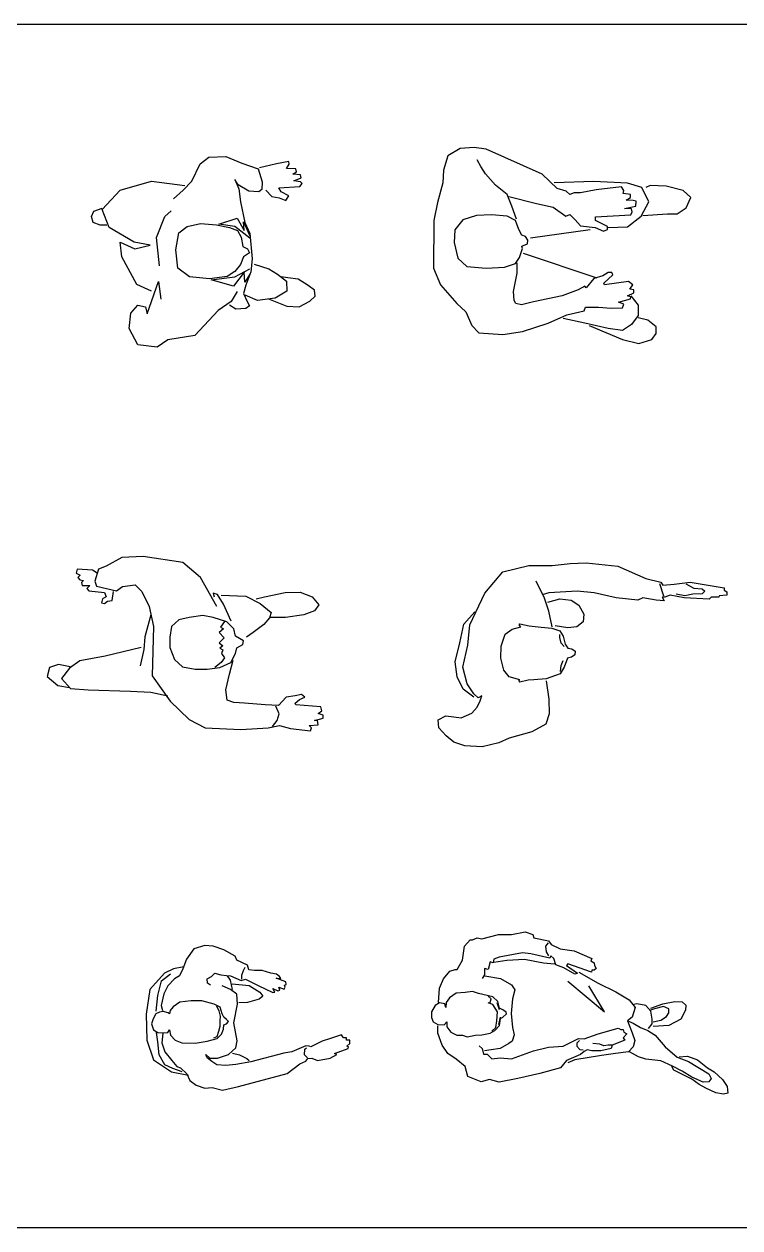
# Model space of a CAD drawing. Extents: x 0.14 to 6.75, y 0.16 to 3.62.
# Drawn here: x 3.244 to 5.298, y 0.162 to 3.616 of the extents above; entities that cross this region are included whole.
import ezdxf

# ---------------------------------------------------------------- set-up
doc = ezdxf.new("R2010")
doc.units = 0
doc.header["$MEASUREMENT"] = 0
doc.linetypes.add('CONTINUA', pattern=[0])
doc.layers.get('0').update_dxf_attribs({"linetype": 'CONTINUA'})
doc.layers.add('Deftpoints', color=7, linetype='Continuous', plot=False)
doc.layers.add('www.dwgautocad.com', color=7, linetype='CONTINUA')

# ---------------------------------------------------------------- blocks, each defined once
blk = doc.blocks.new('R90')
at = {"color": 0, "linetype": 'ByBlock'}
for p, q in [((175.8, 826), (216.6, 913.3)), ((216.6, 913.3), (260.3, 945.4)), ((260.3, 945.4), (344.9, 948.3)), ((344.9, 948.3), (423.5, 916.3)), ((423.5, 916.3), (505.1, 887.1)), ((595.5, 913.3), (511, 893)), ((656.7, 925), (595.5, 913.3)), ((645, 890.1), (659.6, 910.4)), ((659.6, 910.4), (656.7, 925)), ((505.1, 887.1), (525.5, 823.1)), ((691.6, 887.1), (645, 890.1)), ((677.1, 860.9), (694.6, 872.6)), ((715, 858), (677.1, 860.9)), ((682.9, 828.9), (717.9, 843.5)), ((694.6, 872.6), (691.6, 887.1)), ((717.9, 843.5), (715, 858)), ((-270, 686.2), (-179.7, 782.3)), ((-179.7, 782.3), (-25.2, 826)), ((-25.2, 826), (140.9, 805.6)), ((84.4, 739.5), (132.1, 782.3)), ((132.1, 782.3), (175.8, 826)), ((388.6, 834.7), (409, 788.1)), ((406.1, 808.5), (388.6, 834.7)), ((458.5, 776.5), (406.1, 808.5)), ((409, 788.1), (417.7, 724.1)), ((522.6, 785.2), (508, 773.6)), ((525.5, 823.1), (522.6, 785.2)), ((543, 782.3), (572.2, 750.3)), ((607.1, 794), (712, 799.8)), ((618.8, 773.6), (607.1, 794)), ((715, 823.1), (682.9, 828.9)), ((712, 799.8), (723.7, 814.3)), ((723.7, 814.3), (715, 823.1)), ((417.7, 724.1), (438.1, 622.2)), ((508, 773.6), (458.5, 776.5)), ((572.2, 750.3), (610, 744.5)), ((610, 744.5), (642.1, 729.9)), ((656.7, 753.2), (618.8, 773.6)), ((642.1, 729.9), (656.7, 753.2)), ((-322.5, 651.3), (-310.8, 677.5)), ((-310.8, 677.5), (-270, 692.1)), ((-235.1, 596), (-270, 686.2)), ((41.8, 651.3), (73.7, 679.9)), ((-313.7, 622.2), (-322.5, 651.3)), ((-278.8, 607.6), (-313.7, 622.2)), ((-246.7, 607.6), (-278.8, 607.6)), ((1, 546.5), (41.8, 651.3)), ((111.7, 569.8), (152.5, 601.8)), ((152.5, 601.8), (219.5, 616.4)), ((219.5, 616.4), (298.2, 610.5)), ((298.2, 610.5), (362.3, 596)), ((309.9, 613.4), (400.2, 642.6)), ((388.6, 601.8), (309.9, 613.4)), ((464.3, 543.6), (388.6, 601.8)), ((400.2, 642.6), (435.2, 581.4)), ((432.3, 625.1), (464.3, 555.2)), ((435.2, 581.4), (432.3, 625.1)), ((438.1, 622.2), (464.3, 566.9)), ((-109.8, 523.2), (-235.1, 596)), ((15.6, 406.7), (1, 546.5)), ((97.1, 485.3), (111.7, 569.8)), ((362.3, 596), (403.1, 581.4)), ((403.1, 581.4), (420.6, 549.4)), ((420.6, 549.4), (429.4, 502.8)), ((464.3, 566.9), (475.1, 440.7)), ((-179.7, 523.2), (-106.8, 491.2)), ((-171, 450.4), (-179.7, 523.2)), ((-31.1, 508.6), (-109.8, 523.2)), ((-106.8, 491.2), (-31.1, 508.6)), ((105.9, 395.1), (97.1, 485.3)), ((429.4, 502.8), (452.7, 491.2)), ((452.7, 491.2), (461.4, 470.8)), ((-98.1, 313.5), (-171, 450.4)), ((432.3, 450.4), (417.7, 412.5)), ((461.4, 470.8), (432.3, 450.4)), ((475.1, 440.7), (468.6, 377.3)), ((164.2, 351.4), (105.9, 395.1)), ((388.6, 377.6), (350.7, 354.3)), ((435.2, 374.7), (382.7, 304.8)), ((417.7, 412.5), (388.6, 377.6)), ((388.6, 351.4), (464.3, 392.2)), ((438.1, 325.2), (435.2, 374.7)), ((464.3, 365.9), (438.1, 325.2)), ((468.6, 377.3), (443.9, 310.6)), ((484.7, 415.4), (557.6, 392.2)), ((557.6, 392.2), (601.3, 365.9)), ((601.3, 365.9), (645, 331)), ((-25.2, 281.5), (-98.1, 313.5)), ((-45.6, 168), (9.7, 328.1)), ((9.7, 328.1), (21.4, 240.7)), ((263.3, 342.7), (164.2, 351.4)), ((350.7, 354.3), (263.3, 342.7)), ((272, 336.8), (388.6, 351.4)), ((382.7, 304.8), (272, 336.8)), ((443.9, 310.6), (432.3, 269.9)), ((651.5, 347.7), (618.9, 351.9)), ((645, 331), (647.9, 281.5)), ((703.5, 340.3), (651.5, 347.7)), ((753.8, 309.5), (703.5, 340.3)), ((784.7, 285.5), (753.8, 309.5)), ((400.2, 278.6), (371.1, 229.1)), ((432.3, 269.9), (449.8, 229.1)), ((502.2, 234.9), (441, 261.1)), ((589.6, 246.6), (502.2, 234.9)), ((555.8, 242.1), (647, 206.1)), ((647.9, 281.5), (589.6, 246.6)), ((761.9, 230.7), (787.6, 255.2)), ((787.6, 255.2), (784.7, 285.5)), ((-127.2, 170.9), (-92.3, 211.6)), ((-92.3, 211.6), (-54.4, 202.9)), ((-54.4, 202.9), (-45.6, 168)), ((307, 185.4), (190.4, 60.2)), ((371.1, 229.1), (307, 185.4)), ((394.4, 191.2), (362.3, 211.6)), ((443.9, 194.2), (394.4, 191.2)), ((461.4, 208.7), (443.9, 194.2)), ((449.8, 229.1), (461.4, 208.7)), ((647, 206.1), (708.7, 202.7)), ((708.7, 202.7), (761.9, 230.7)), ((-136, 95.2), (-127.2, 170.9)), ((-92.3, 13.6), (-136, 95.2)), ((190.4, 60.2), (56.4, 39.8)), ((3.9, 2), (-92.3, 13.6)), ((56.4, 39.8), (3.9, 2))]:
    blk.add_line(p, q, dxfattribs=at)
blk = doc.blocks.new('R91')
at = {"color": 0, "linetype": 'ByBlock'}
for p, q in [((-372.4, 958.5), (-440.8, 952.5)), ((-312.9, 949.5), (-372.4, 958.5)), ((-503.2, 916.9), (-524, 845.6)), ((-440.8, 952.5), (-503.2, 916.9)), ((-33.6, 824.8), (-312.9, 949.5)), ((-524, 845.6), (-526.9, 783.2)), ((-339.7, 863.4), (-357.5, 896.1)), ((-315.9, 827.8), (-339.7, 863.4)), ((-526.9, 783.2), (-553.7, 685.2)), ((-265.4, 771.4), (-315.9, 827.8)), ((40.7, 753.5), (-33.6, 824.8)), ((222, 789.2), (25.9, 783.2)), ((388.5, 780.3), (222, 789.2)), ((459.8, 759.5), (388.5, 780.3)), ((-208.9, 723.9), (-265.4, 771.4)), ((-185.1, 667.4), (-208.9, 723.9)), ((85.3, 741.7), (40.7, 753.5)), ((103.2, 723.9), (85.3, 741.7)), ((124, 732.8), (103.2, 723.9)), ((156.7, 732.8), (124, 732.8)), ((233.9, 747.6), (156.7, 732.8)), ((358.8, 762.5), (233.9, 747.6)), ((370.7, 744.6), (358.8, 762.5)), ((367.7, 729.8), (370.7, 744.6)), ((403.4, 723.9), (367.7, 729.8)), ((403.4, 709), (403.4, 723.9)), ((495.5, 688.2), (459.8, 759.5)), ((501.4, 768.4), (480.6, 759.5)), ((581.7, 765.4), (501.4, 768.4)), ((664.9, 744.6), (581.7, 765.4)), ((703.5, 709), (664.9, 744.6)), ((-553.7, 685.2), (-571.5, 596.2)), ((-200, 714.9), (-63.3, 679.3)), ((-161.4, 602.1), (-185.1, 667.4)), ((-63.3, 679.3), (19.9, 661.5)), ((19.9, 661.5), (82.4, 616.9)), ((373.6, 655.6), (430.1, 667.4)), ((382.5, 697.1), (403.4, 709)), ((418.2, 694.2), (382.5, 697.1)), ((433.1, 691.2), (418.2, 694.2)), ((430.1, 667.4), (433.1, 691.2)), ((456.9, 616.9), (495.5, 688.2)), ((635.2, 628.8), (679.8, 658.5)), ((679.8, 658.5), (703.5, 709)), ((-428.9, 599.1), (-467.5, 548.6)), ((-360.5, 619.9), (-428.9, 599.1)), ((-286.2, 622.9), (-360.5, 619.9)), ((-208.9, 616.9), (-286.2, 622.9)), ((-167.3, 596.2), (-208.9, 616.9)), ((82.4, 616.9), (103.2, 625.9)), ((103.2, 625.9), (129.9, 599.1)), ((129.9, 599.1), (156.7, 569.4)), ((231, 614), (406.3, 622.9)), ((231, 596.2), (231, 614)), ((409.3, 652.6), (373.6, 655.6)), ((388.5, 563.5), (456.9, 616.9)), ((406.3, 622.9), (412.3, 637.7)), ((412.3, 637.7), (409.3, 652.6)), ((465.8, 619.9), (587.6, 628.8)), ((587.6, 628.8), (635.2, 628.8)), ((-571.5, 596.2), (-574.5, 358.6)), ((-467.5, 548.6), (-470.5, 486.3)), ((-149.5, 551.6), (-167.3, 596.2)), ((-134.6, 521.9), (-149.5, 551.6)), ((-93, 510), (204.2, 551.6)), ((156.7, 569.4), (228, 560.5)), ((228, 560.5), (269.6, 542.7)), ((290.4, 566.5), (231, 596.2)), ((269.6, 542.7), (290.4, 551.6)), ((290.4, 551.6), (290.4, 566.5)), ((293.4, 560.5), (388.5, 563.5)), ((-470.5, 486.3), (-452.6, 409.1)), ((-116.8, 516), (-134.6, 521.9)), ((-134.6, 468.5), (-107.9, 480.3)), ((-104.9, 498.2), (-116.8, 516)), ((-107.9, 480.3), (-104.9, 498.2)), ((-146.5, 412), (-131.6, 456.6)), ((-131.6, 456.6), (-134.6, 468.5)), ((-128.7, 432.8), (236.9, 311.1)), ((-574.5, 358.6), (-538.8, 275.4)), ((-452.6, 409.1), (-408.1, 367.5)), ((-408.1, 367.5), (-312.9, 358.6)), ((-312.9, 358.6), (-220.8, 364.5)), ((-220.8, 364.5), (-167.3, 382.3)), ((-167.3, 382.3), (-146.5, 412)), ((-158.4, 334.8), (-158.4, 385.3)), ((-176.2, 242.8), (-158.4, 334.8)), ((222, 308.1), (183.4, 260.6)), ((266.6, 320), (222, 308.1)), ((293.4, 337.8), (266.6, 320)), ((272.6, 284.3), (317.2, 325.9)), ((311.2, 337.8), (293.4, 337.8)), ((317.2, 325.9), (311.2, 337.8)), ((-538.8, 275.4), (-458.6, 183.4)), ((-173.3, 198.2), (-176.2, 242.8)), ((144.8, 251.7), (64.5, 222)), ((177.5, 269.5), (144.8, 251.7)), ((183.4, 260.6), (177.5, 269.5)), ((275.5, 275.4), (272.6, 284.3)), ((394.4, 293.3), (275.5, 275.4)), ((415.2, 275.4), (394.4, 293.3)), ((400.4, 254.6), (415.2, 275.4)), ((421.2, 251.7), (400.4, 254.6)), ((421.2, 236.8), (421.2, 251.7)), ((-458.6, 183.4), (-414, 141.8)), ((-164.3, 183.4), (-173.3, 198.2)), ((-137.6, 177.4), (-164.3, 183.4)), ((-78.1, 192.3), (-137.6, 177.4)), ((64.5, 222), (-78.1, 192.3)), ((343.9, 189.3), (403.4, 207.1)), ((370.7, 180.4), (343.9, 189.3)), ((364.7, 162.6), (370.7, 180.4)), ((388.5, 222), (421.2, 236.8)), ((406.3, 216), (388.5, 222)), ((403.4, 207.1), (406.3, 216)), ((406.3, 222), (442, 174.5)), ((-414, 141.8), (-384.3, 73.5)), ((-3.8, 85.4), (88.3, 127)), ((88.3, 127), (174.5, 147.7)), ((174.5, 147.7), (180.4, 165.6)), ((180.4, 165.6), (245.8, 165.6)), ((245.8, 165.6), (308.2, 159.6)), ((308.2, 159.6), (364.7, 162.6)), ((442, 124), (409.3, 79.4)), ((442, 174.5), (442, 124)), ((-384.3, 73.5), (-348.6, 37.9)), ((-131.6, 43.8), (-3.8, 85.4)), ((177.5, 85.4), (70.5, 109.1)), ((293.4, 58.7), (177.5, 85.4)), ((198.3, 73.5), (364.7, 5.2)), ((409.3, 79.4), (364.7, 49.7)), ((489.5, 100.2), (442, 112.1)), ((531.2, 67.6), (489.5, 100.2)), ((531.2, 34.9), (531.2, 67.6)), ((-348.6, 37.9), (-229.7, 29)), ((-229.7, 29), (-131.6, 43.8)), ((364.7, 49.7), (293.4, 58.7)), ((364.7, 5.2), (445, -15.6)), ((445, -15.6), (510.3, 5.2)), ((510.3, 5.2), (531.2, 34.9))]:
    blk.add_line(p, q, dxfattribs=at)
blk = doc.blocks.new('R95')
at = {"color": 0, "linetype": 'ByBlock'}
for p, q in [((-45.2, 731.4), (-98.8, 714.9)), ((-3.9, 729.4), (-45.2, 731.4)), ((49.7, 710.8), (-3.9, 729.4)), ((-136, 663.4), (-154.5, 616)), ((-98.8, 714.9), (-136, 663.4)), ((105.4, 679.9), (49.7, 710.8)), ((113.7, 659.3), (105.4, 679.9)), ((167.3, 634.6), (113.7, 659.3)), ((-199.9, 616), (-245.3, 595.4)), ((-148.3, 626.3), (-199.9, 616)), ((-154.5, 616), (-171, 581)), ((138.4, 585.1), (146.7, 607.8)), ((146.7, 607.8), (154.9, 624.2)), ((173.5, 611.9), (167.3, 634.6)), ((202.4, 607.8), (173.5, 611.9)), ((239.5, 607.8), (202.4, 607.8)), ((282.8, 595.4), (239.5, 607.8)), ((-245.3, 595.4), (-317.5, 512.9)), ((-278.3, 484.1), (-259.7, 556.2)), ((-259.7, 556.2), (-214.3, 591.3)), ((-195.8, 566.5), (-228.8, 531.5)), ((-171, 581), (-195.8, 566.5)), ((-32.8, 566.5), (-12.2, 578.9)), ((-30.7, 545.9), (-32.8, 566.5)), ((-16.3, 535.6), (-30.7, 545.9)), ((-12.2, 578.9), (4.3, 595.4)), ((4.3, 595.4), (35.3, 587.1)), ((35.3, 587.1), (62.1, 583)), ((62.1, 583), (82.7, 581)), ((82.7, 560.3), (68.3, 581)), ((82.7, 581), (136.4, 558.3)), ((93, 512.9), (82.7, 560.3)), ((91, 541.8), (175.5, 533.6)), ((136.4, 558.3), (157, 564.5)), ((138.4, 564.5), (138.4, 585.1)), ((157, 564.5), (220.9, 533.6)), ((311.7, 589.2), (282.8, 595.4)), ((357.1, 552.1), (309.6, 570.7)), ((309.6, 570.7), (332.3, 568.6)), ((326.1, 578.9), (311.7, 589.2)), ((332.3, 568.6), (326.1, 578.9)), ((359.1, 537.7), (357.1, 552.1)), ((-317.5, 512.9), (-336.1, 391.3)), ((-286.5, 405.8), (-278.3, 484.1)), ((-247.4, 492.3), (-261.8, 434.6)), ((-228.8, 531.5), (-247.4, 492.3)), ((82.7, 512.9), (41.5, 531.5)), ((113.7, 490.3), (82.7, 512.9)), ((117.8, 440.8), (113.7, 490.3)), ((175.5, 533.6), (229.2, 500.6)), ((220.9, 533.6), (293.1, 498.5)), ((243.6, 480), (225.1, 465.5)), ((229.2, 500.6), (243.6, 480)), ((303.5, 500.6), (293.1, 519.1)), ((293.1, 519.1), (317.9, 506.8)), ((293.1, 498.5), (303.5, 500.6)), ((317.9, 506.8), (328.2, 510.9)), ((328.2, 510.9), (322, 525.3)), ((322, 525.3), (348.8, 515)), ((348.8, 515), (355, 525.3)), ((350.9, 535.6), (359.1, 537.7)), ((355, 525.3), (350.9, 535.6)), ((-261.8, 434.6), (-255.6, 409.9)), ((-202, 428.4), (-216.4, 409.9)), ((-169, 451.1), (-202, 428.4)), ((-113.3, 457.3), (-169, 451.1)), ((-59.6, 457.3), (-113.3, 457.3)), ((2.3, 440.8), (-59.6, 457.3)), ((31.1, 426.4), (2.3, 440.8)), ((12.6, 432.6), (25, 407.8)), ((41.5, 393.4), (31.1, 426.4)), ((99.2, 348), (117.8, 440.8)), ((167.3, 449), (124, 447)), ((225.1, 465.5), (167.3, 449)), ((-336.1, 391.3), (-331.9, 261.5)), ((-301, 368.7), (-309.2, 343.9)), ((-288.6, 393.4), (-301, 368.7)), ((-270, 401.6), (-288.6, 393.4)), ((-251.5, 403.7), (-270, 401.6)), ((-226.7, 397.5), (-251.5, 403.7)), ((-220.5, 393.4), (-226.7, 397.5)), ((-216.4, 409.9), (-220.5, 393.4)), ((25, 407.8), (31.1, 381)), ((31.1, 381), (29.1, 358.4)), ((49.7, 376.9), (41.5, 393.4)), ((62.1, 364.5), (49.7, 376.9)), ((72.4, 354.2), (62.1, 364.5)), ((-309.2, 343.9), (-298.9, 313)), ((-298.9, 313), (-278.3, 300.6)), ((-278.3, 253.2), (-284.5, 300.6)), ((-278.3, 300.6), (-249.4, 298.6)), ((-249.4, 298.6), (-228.8, 300.6)), ((-228.8, 300.6), (-220.5, 313)), ((-220.5, 313), (-214.3, 286.2)), ((22.9, 304.8), (14.6, 278)), ((29.1, 329.5), (22.9, 304.8)), ((29.1, 358.4), (29.1, 329.5)), ((37.3, 292.4), (47.6, 317.1)), ((47.6, 317.1), (49.7, 337.7)), ((49.7, 337.7), (62.1, 343.9)), ((62.1, 343.9), (72.4, 354.2)), ((115.7, 259.4), (99.2, 348)), ((-331.9, 261.5), (-298.9, 164.6)), ((-272.1, 189.3), (-278.3, 253.2)), ((-253.5, 296.5), (-257.7, 249.1)), ((-257.7, 249.1), (-243.2, 203.8)), ((-214.3, 286.2), (-191.7, 261.5)), ((-191.7, 261.5), (-158.6, 249.1)), ((-158.6, 249.1), (-92.6, 247.1)), ((-92.6, 247.1), (-32.8, 257.4)), ((-32.8, 257.4), (16.7, 269.7)), ((14.6, 278), (-1.9, 271.8)), ((16.7, 269.7), (37.3, 292.4)), ((109.5, 224.4), (115.7, 259.4)), ((538.6, 257.4), (480.9, 228.5)), ((579.9, 269.7), (538.6, 257.4)), ((633.5, 288.3), (579.9, 269.7)), ((643.8, 273.8), (633.5, 288.3)), ((658.3, 273.8), (643.8, 273.8)), ((658.3, 261.5), (658.3, 273.8)), ((674.8, 261.5), (658.3, 261.5)), ((660.3, 232.6), (674.8, 245)), ((674.8, 245), (674.8, 261.5)), ((-243.2, 139.9), (-272.1, 189.3)), ((-243.2, 203.8), (-208.2, 160.5)), ((-32.8, 174.9), (-39, 191.4)), ((-39, 191.4), (-20.4, 172.8)), ((18.8, 172.8), (72.4, 191.4)), ((72.4, 191.4), (109.5, 224.4)), ((93, 197.6), (128.1, 189.3)), ((128.1, 189.3), (163.2, 170.8)), ((346.8, 197.6), (183.8, 154.3)), ((388, 203.8), (346.8, 197.6)), ((456.1, 234.7), (388, 203.8)), ((449.9, 189.3), (452, 218.2)), ((464.4, 174.9), (449.9, 189.3)), ((452, 218.2), (460.2, 224.4)), ((472.6, 232.6), (456.1, 234.7)), ((480.9, 228.5), (472.6, 232.6)), ((577.8, 172.8), (610.8, 191.4)), ((598.4, 195.5), (666.5, 220.3)), ((610.8, 191.4), (598.4, 195.5)), ((668.6, 228.5), (660.3, 232.6)), ((666.5, 220.3), (668.6, 228.5)), ((-298.9, 164.6), (-210.2, 104.8)), ((-204, 121.3), (-243.2, 139.9)), ((-208.2, 160.5), (-183.4, 131.6)), ((-156.6, 104.8), (-204, 121.3)), ((-183.4, 131.6), (-164.8, 125.4)), ((-164.8, 125.4), (-133.9, 94.5)), ((-10.1, 156.4), (-32.8, 174.9)), ((-20.4, 172.8), (18.8, 172.8)), ((14.6, 139.9), (-10.1, 156.4)), ((60, 135.7), (14.6, 139.9)), ((109.5, 141.9), (60, 135.7)), ((183.8, 154.3), (109.5, 141.9)), ((163.2, 170.8), (175.5, 160.5)), ((363.3, 96.6), (427.2, 144)), ((427.2, 144), (456.1, 158.4)), ((456.1, 158.4), (466.4, 170.8)), ((466.4, 170.8), (487.1, 172.8)), ((487.1, 172.8), (513.9, 160.5)), ((513.9, 160.5), (577.8, 172.8)), ((-210.2, 104.8), (-125.6, 88.3)), ((-133.9, 94.5), (-119.5, 61.5)), ((-119.5, 61.5), (-88.5, 38.9)), ((121.9, 32.7), (363.3, 96.6)), ((-88.5, 38.9), (-45.2, 24.4)), ((-45.2, 24.4), (-8.1, 26.5)), ((-8.1, 26.5), (43.5, 14.1)), ((43.5, 14.1), (121.9, 32.7))]:
    blk.add_line(p, q, dxfattribs=at)
blk = doc.blocks.new('R96')
at = {"color": 0, "linetype": 'ByBlock'}
for p, q in [((-151.8, 708.1), (-128.5, 718.4)), ((-128.5, 718.4), (-105.2, 713.3)), ((-105.2, 713.3), (-22.2, 734)), ((-22.2, 734), (42.6, 734)), ((42.6, 734), (110, 746.9)), ((110, 746.9), (148.9, 734)), ((148.9, 734), (154.1, 718.4)), ((154.1, 718.4), (226.7, 702.9)), ((-201.1, 607.1), (-190.7, 677)), ((-190.7, 677), (-162.2, 708.1)), ((-162.2, 708.1), (-151.8, 708.1)), ((224.1, 692.5), (211.1, 677)), ((211.1, 677), (213.7, 648.5)), ((226.7, 702.9), (239.6, 684.8)), ((239.6, 684.8), (283.7, 664)), ((283.7, 664), (353.7, 653.7)), ((-227, 560.4), (-201.1, 607.1)), ((-63.7, 599.3), (-74.1, 560.4)), ((-48.1, 594.1), (-63.7, 599.3)), ((-45.5, 612.2), (-48.1, 594.1)), ((-19.6, 622.6), (-45.5, 612.2)), ((-45.5, 596.7), (19.3, 607.1)), ((97, 643.3), (-19.6, 622.6)), ((19.3, 607.1), (107.4, 612.2)), ((138.5, 638.1), (97, 643.3)), ((107.4, 612.2), (200.7, 594.1)), ((231.9, 617.4), (138.5, 638.1)), ((213.7, 648.5), (226.7, 627.8)), ((237, 627.8), (231.9, 617.4)), ((252.6, 614.8), (237, 627.8)), ((263, 583.7), (252.6, 614.8)), ((353.7, 653.7), (441.9, 614.8)), ((441.9, 614.8), (436.7, 604.5)), ((436.7, 604.5), (452.2, 594.1)), ((-294.4, 513.8), (-263.3, 552.7)), ((-263.3, 552.7), (-237.4, 560.4)), ((-237.4, 560.4), (-227, 560.4)), ((-92.2, 565.6), (-92.2, 534.5)), ((-74.1, 560.4), (-92.2, 565.6)), ((200.7, 594.1), (255.2, 588.9)), ((301.9, 568.2), (263, 583.7)), ((356.3, 537.1), (301.9, 568.2)), ((322.6, 588.9), (314.8, 581.1)), ((314.8, 581.1), (369.3, 542.3)), ((439.3, 547.5), (322.6, 588.9)), ((369.3, 542.3), (356.3, 537.1)), ((377, 547.5), (473, 493.1)), ((441.9, 557.8), (439.3, 547.5)), ((452.2, 557.8), (441.9, 557.8)), ((452.2, 594.1), (454.8, 581.1)), ((462.6, 565.6), (452.2, 557.8)), ((454.8, 581.1), (462.6, 565.6)), ((-315.2, 467.2), (-294.4, 513.8)), ((-92.2, 534.5), (-102.6, 516.4)), ((-89.6, 529.3), (-11.8, 516.4)), ((-11.8, 516.4), (42.6, 485.3)), ((42.6, 485.3), (58.2, 459.4)), ((322.6, 503.4), (504.1, 350.6)), ((504.1, 350.6), (426.3, 480.1)), ((473, 493.1), (561.1, 449)), ((-320.3, 397.2), (-315.2, 467.2)), ((-265.9, 420.5), (-281.5, 397.2)), ((-232.2, 443.9), (-265.9, 420.5)), ((-188.1, 446.5), (-232.2, 443.9)), ((-151.8, 451.6), (-188.1, 446.5)), ((-120.7, 441.3), (-151.8, 451.6)), ((-50.7, 425.7), (-120.7, 441.3)), ((-58.5, 415.4), (-74.1, 428.3)), ((-24.8, 402.4), (-50.7, 425.7)), ((58.2, 459.4), (47.8, 415.4)), ((561.1, 449), (625.9, 410.2)), ((-335.9, 381.7), (-354.1, 350.6)), ((-315.2, 394.6), (-335.9, 381.7)), ((-289.2, 389.5), (-315.2, 394.6)), ((-284.1, 371.3), (-289.2, 389.5)), ((-281.5, 397.2), (-284.1, 371.3)), ((-74.1, 394.6), (-63.7, 397.2)), ((-50.7, 386.9), (-74.1, 394.6)), ((-63.7, 397.2), (-58.5, 415.4)), ((-27.4, 350.6), (-50.7, 386.9)), ((-30.9, 397.4), (-18.3, 361.6)), ((-17, 368.7), (-24.8, 402.4)), ((0.1, 361.2), (-17, 368.7)), ((16.2, 349.7), (0.1, 361.2)), ((47.8, 415.4), (40, 342.8)), ((625.9, 410.2), (657, 371.3)), ((657, 371.3), (641.5, 324.7)), ((664.8, 389.5), (649.3, 386.9)), ((708.9, 381.7), (664.8, 389.5)), ((734.8, 353.2), (708.9, 381.7)), ((753, 366.2), (732.2, 358.4)), ((734.8, 368.7), (794.4, 389.5)), ((797, 376.5), (753, 366.2)), ((794.4, 389.5), (854.1, 402.4)), ((823, 366.2), (797, 376.5)), ((823, 345.4), (823, 366.2)), ((854.1, 402.4), (890.4, 399.8)), ((890.4, 399.8), (908.5, 384.3)), ((908.5, 384.3), (905.9, 358.4)), ((-354.1, 350.6), (-354.1, 322.1)), ((-354.1, 322.1), (-346.3, 301.4)), ((-346.3, 301.4), (-322.9, 288.4)), ((-291.8, 285.9), (-278.9, 301.4)), ((-278.9, 301.4), (-278.9, 275.5)), ((-35.2, 272.9), (-30, 306.6)), ((-30, 306.6), (-27.4, 350.6)), ((-13.3, 324.7), (-22.1, 287.8)), ((-17, 283.3), (-11.8, 316.9)), ((-11.8, 316.9), (-0.4, 323.3)), ((-0.4, 323.3), (16.9, 341.4)), ((16.9, 341.4), (16.2, 349.7)), ((40, 342.8), (47.8, 272.9)), ((641.5, 324.7), (618.1, 306.6)), ((618.1, 306.6), (641.5, 247)), ((623.3, 304), (646.7, 293.6)), ((740, 314.3), (734.8, 353.2)), ((740, 291), (740, 314.3)), ((745.2, 301.4), (784.1, 309.2)), ((784.1, 309.2), (812.6, 327.3)), ((812.6, 327.3), (823, 345.4)), ((882.6, 314.3), (823, 283.3)), ((905.9, 358.4), (882.6, 314.3)), ((-322.9, 288.4), (-291.8, 285.9)), ((-322.9, 244.4), (-322.9, 280.7)), ((-302.2, 184.8), (-322.9, 244.4)), ((-278.9, 275.5), (-258.1, 249.6)), ((-258.1, 249.6), (-229.6, 234)), ((-105.2, 236.6), (-63.7, 244.4)), ((-63.7, 244.4), (-40.4, 257.4)), ((-55.9, 254.8), (-35.2, 272.9)), ((-40.4, 257.4), (-17, 283.3)), ((47.8, 272.9), (55.6, 236.6)), ((403, 215.9), (473, 241.8)), ((473, 241.8), (571.5, 270.3)), ((571.5, 270.3), (584.4, 262.5)), ((584.4, 262.5), (597.4, 262.5)), ((597.4, 262.5), (600, 249.6)), ((615.6, 241.8), (597.4, 221.1)), ((600, 249.6), (615.6, 241.8)), ((641.5, 247), (654.4, 208.1)), ((646.7, 293.6), (683, 272.9)), ((683, 272.9), (719.3, 257.4)), ((719.3, 257.4), (755.5, 234)), ((721.8, 267.7), (740, 291)), ((823, 283.3), (745.2, 278.1)), ((-273.7, 143.4), (-302.2, 184.8)), ((-229.6, 234), (-201.1, 234)), ((-201.1, 234), (-177.8, 226.3)), ((-177.8, 226.3), (-136.3, 234)), ((-136.3, 234), (-105.2, 236.6)), ((-118.1, 182.2), (-102.6, 169.3)), ((29.6, 192.6), (-14.4, 169.3)), ((45.2, 205.6), (29.6, 192.6)), ((55.6, 236.6), (45.2, 205.6)), ((226.7, 174.5), (299.3, 179.6)), ((299.3, 179.6), (374.4, 218.5)), ((379.6, 208.1), (366.7, 195.2)), ((366.7, 195.2), (366.7, 179.6)), ((366.7, 179.6), (382.2, 164.1)), ((374.4, 218.5), (403, 215.9)), ((480.7, 190), (447, 192.6)), ((501.5, 182.2), (480.7, 190)), ((522.2, 184.8), (501.5, 182.2)), ((543, 184.8), (522.2, 184.8)), ((543, 184.8), (537.8, 169.3)), ((605.2, 210.7), (543, 184.8)), ((597.4, 221.1), (605.2, 210.7)), ((654.4, 208.1), (646.7, 177.1)), ((755.5, 234), (804.8, 177.1)), ((-232.2, 114.9), (-273.7, 143.4)), ((-102.6, 169.3), (-97.4, 140.8)), ((-97.4, 140.8), (-79.2, 140.8)), ((-58.5, 161.5), (-92.2, 156.3)), ((-79.2, 140.8), (-55.9, 117.5)), ((-14.4, 169.3), (-58.5, 161.5)), ((-55.9, 117.5), (-14.4, 122.7)), ((-14.4, 122.7), (42.6, 117.5)), ((42.6, 117.5), (151.5, 156.3)), ((151.5, 156.3), (226.7, 174.5)), ((384.8, 138.2), (314.8, 109.7)), ((488.5, 133), (356.3, 112.3)), ((382.2, 164.1), (397.8, 161.5)), ((403, 153.7), (384.8, 138.2)), ((418.5, 161.5), (403, 153.7)), ((441.9, 156.3), (418.5, 161.5)), ((485.9, 156.3), (441.9, 156.3)), ((537.8, 169.3), (485.9, 156.3)), ((558.5, 143.4), (488.5, 133)), ((623.3, 151.2), (558.5, 143.4)), ((646.7, 177.1), (623.3, 151.2)), ((672.6, 127.8), (628.5, 151.2)), ((708.9, 114.9), (672.6, 127.8)), ((804.8, 177.1), (864.4, 125.3)), ((864.4, 125.3), (921.5, 104.5)), ((874.8, 127.8), (916.3, 130.4)), ((916.3, 130.4), (965.5, 112.3)), ((-188.1, 78.6), (-232.2, 114.9)), ((-175.2, 29.4), (-188.1, 78.6)), ((286.3, 73.4), (182.6, 45)), ((314.8, 109.7), (286.3, 73.4)), ((356.3, 112.3), (322.6, 96.8)), ((784.1, 107.1), (708.9, 114.9)), ((841.1, 81.2), (784.1, 107.1)), ((848.9, 60.5), (838.5, 78.6)), ((890.4, 55.3), (841.1, 81.2)), ((872.2, 50.1), (848.9, 60.5)), ((921.5, 104.5), (1022.6, 42.4)), ((965.5, 112.3), (1014.8, 73.4)), ((1014.8, 73.4), (1048.5, 52.7)), ((-107.8, 3.5), (-175.2, 29.4)), ((-66.3, 13.9), (-107.8, 3.5)), ((-19.6, 0.9), (-66.3, 13.9)), ((73.7, 19), (-19.6, 0.9)), ((182.6, 45), (73.7, 19)), ((937, 16.5), (872.2, 50.1)), ((937, 26.8), (890.4, 55.3)), ((994.1, 0.9), (937, 26.8)), ((973.3, -9.4), (937, 16.5)), ((1022.6, 3.5), (994.1, 0.9)), ((1022.6, 42.4), (1032.9, 19)), ((1032.9, 19), (1022.6, 3.5)), ((1048.5, 52.7), (1090, 13.9)), ((1090, 13.9), (1113.3, -19.8)), ((1007, -27.6), (973.3, -9.4)), ((1056.3, -50.9), (1007, -27.6)), ((1095.2, -58.7), (1056.3, -50.9)), ((1115.9, -53.5), (1095.2, -58.7)), ((1113.3, -19.8), (1115.9, -53.5))]:
    blk.add_line(p, q, dxfattribs=at)
blk = doc.blocks.new('R102')
at = {"color": 0, "linetype": 'ByBlock'}
for p, q in [((-493.7, 864.2), (-571.6, 822.3)), ((-388.7, 870.2), (-493.7, 864.2)), ((-190.8, 840.3), (-388.7, 870.2)), ((-103.9, 765.4), (-190.8, 840.3)), ((-715.5, 807.3), (-721.5, 786.4)), ((-721.5, 786.4), (-700.5, 777.4)), ((-640.6, 801.3), (-715.5, 807.3)), ((-700.5, 777.4), (-712.5, 765.4)), ((-616.6, 786.4), (-640.6, 801.3)), ((-610.6, 807.3), (-628.6, 747.4)), ((-571.6, 822.3), (-610.6, 807.3)), ((-712.5, 765.4), (-703.5, 753.4)), ((-703.5, 753.4), (-685.5, 750.4)), ((-685.5, 750.4), (-694.5, 741.4)), ((-694.5, 741.4), (-691.5, 726.4)), ((-691.5, 726.4), (-652.6, 726.4)), ((-652.6, 726.4), (-667.6, 711.5)), ((-628.6, 747.4), (-619.6, 723.4)), ((-619.6, 723.4), (-520.6, 699.5)), ((-520.6, 699.5), (-490.7, 720.4)), ((-490.7, 720.4), (-427.7, 729.4)), ((-427.7, 729.4), (-394.7, 696.5)), ((-22.9, 621.6), (-103.9, 765.4)), ((-667.6, 711.5), (-658.6, 699.5)), ((-658.6, 699.5), (-580.6, 690.5)), ((-589.6, 660.5), (-595.6, 639.6)), ((-571.6, 669.5), (-589.6, 660.5)), ((-580.6, 690.5), (-571.6, 669.5)), ((-541.6, 651.5), (-535.6, 696.5)), ((-394.7, 696.5), (-358.7, 621.6)), ((-40.9, 687.5), (-36.1, 669.9)), ((-19.9, 681.5), (-40.9, 687.5)), ((10, 633.6), (-19.9, 681.5)), ((-1.9, 678.5), (121, 672.5)), ((121, 672.5), (192.9, 636.6)), ((171.9, 660.5), (213.9, 669.5)), ((213.9, 669.5), (315.9, 690.5)), ((315.9, 690.5), (390.8, 693.5)), ((390.8, 693.5), (450.8, 669.5)), ((450.8, 669.5), (483.8, 630.6)), ((-595.6, 639.6), (-580.6, 636.6)), ((-580.6, 636.6), (-565.6, 648.6)), ((-565.6, 648.6), (-541.6, 651.5)), ((-358.7, 621.6), (-337.7, 522.7)), ((49, 549.7), (10, 633.6)), ((192.9, 636.6), (246.9, 591.6)), ((462.8, 600.6), (408.8, 579.7)), ((483.8, 630.6), (462.8, 600.6)), ((-349.7, 579.7), (-379.7, 471.8)), ((-211.8, 555.7), (-247.8, 522.7)), ((-160.9, 567.7), (-211.8, 555.7)), ((-91.9, 576.7), (-160.9, 567.7)), ((-40.9, 567.7), (-91.9, 576.7)), ((26.8, 545.7), (-40.9, 567.7)), ((16, 546.7), (-4.9, 519.7)), ((61, 510.8), (26.8, 545.7)), ((237.9, 564.7), (210.9, 531.7)), ((246.9, 591.6), (237.9, 564.7)), ((318.9, 567.7), (243.9, 567.7)), ((408.8, 579.7), (318.9, 567.7)), ((-337.7, 522.7), (-343.7, 277.1)), ((-247.8, 522.7), (-256.8, 468.8)), ((10, 510.8), (-10.9, 492.8)), ((-10.9, 492.8), (13, 465.8)), ((-4.9, 519.7), (10, 510.8)), ((70, 474.8), (61, 510.8)), ((157, 492.8), (124, 468.8)), ((210.9, 531.7), (157, 492.8)), ((-379.7, 471.8), (-385.7, 408.9)), ((-256.8, 468.8), (-256.8, 417.9)), ((13, 465.8), (-10.9, 441.9)), ((-10.9, 441.9), (7, 426.9)), ((7, 426.9), (-7.9, 414.9)), ((109, 450.8), (70, 474.8)), ((76.2, 416.9), (106, 432.9)), ((106, 432.9), (109, 450.8)), ((-577.6, 375.9), (-703.5, 352)), ((-397.7, 417.9), (-577.6, 375.9)), ((-385.7, 408.9), (-403.7, 328)), ((-256.8, 417.9), (-232.8, 358)), ((-7.9, 414.9), (7, 405.9)), ((16, 367), (-1.9, 343)), ((7, 405.9), (1, 387.9)), ((1, 387.9), (16, 367)), ((46, 343), (70.6, 387.9)), ((70.6, 387.9), (76.2, 416.9)), ((-853.4, 319), (-865.4, 274.1)), ((-808.5, 334), (-853.4, 319)), ((-751.5, 322), (-808.5, 334)), ((-754.5, 316), (-793.5, 265.1)), ((-703.5, 352), (-754.5, 316)), ((-232.8, 358), (-193.8, 322)), ((-193.8, 322), (-130.9, 310)), ((-130.9, 310), (-70.9, 310)), ((-70.9, 310), (-7.9, 319)), ((-1.9, 343), (-31.9, 319)), ((-7.9, 319), (46, 343)), ((40, 286.1), (58, 355)), ((-865.4, 274.1), (-811.5, 229.2)), ((-793.5, 265.1), (-748.5, 214.2)), ((-343.7, 277.1), (-253.8, 151.3)), ((22, 208.2), (40, 286.1)), ((-811.5, 229.2), (-754.5, 220.2)), ((-748.5, 214.2), (-661.6, 208.2)), ((-661.6, 208.2), (-451.7, 202.2)), ((-451.7, 202.2), (-349.7, 196.2)), ((-349.7, 196.2), (-265.8, 178.2)), ((28, 157.3), (22, 208.2)), ((396.8, 184.2), (366.8, 178.2)), ((414.8, 172.2), (396.8, 184.2)), ((-253.8, 151.3), (-160.9, 61.4)), ((61, 145.3), (28, 157.3)), ((115, 142.3), (61, 145.3)), ((216.9, 133.3), (115, 142.3)), ((282.9, 130.3), (216.9, 133.3)), ((285.9, 88.4), (270.9, 127.3)), ((321.9, 172.2), (282.9, 130.3)), ((366.8, 178.2), (321.9, 172.2)), ((366.8, 142.3), (387.8, 160.3)), ((369.8, 133.3), (366.8, 142.3)), ((492.8, 124.3), (369.8, 133.3)), ((387.8, 160.3), (414.8, 172.2)), ((498.8, 103.3), (492.8, 124.3)), ((-160.9, 61.4), (-79.9, 19.5)), ((276.9, 55.4), (285.9, 88.4)), ((462.8, 55.4), (504.8, 67.4)), ((480.8, 91.4), (498.8, 103.3)), ((504.8, 82.4), (480.8, 91.4)), ((504.8, 67.4), (504.8, 82.4)), ((-79.9, 19.5), (97, 10.5)), ((97, 10.5), (231.9, 19.5)), ((231.9, 19.5), (288.9, 31.4)), ((252.9, 25.5), (276.9, 55.4)), ((288.9, 31.4), (342.8, 16.5)), ((342.8, 16.5), (441.8, 4.5)), ((435.8, 31.4), (480.8, 34.4)), ((447.8, 19.5), (435.8, 31.4)), ((441.8, 4.5), (447.8, 19.5)), ((477.8, 55.4), (462.8, 55.4)), ((480.8, 34.4), (477.8, 55.4))]:
    blk.add_line(p, q, dxfattribs=at)
blk = doc.blocks.new('R103')
at = {"color": 0, "linetype": 'ByBlock'}
for p, q in [((333.7, 895.1), (413.2, 897.6)), ((413.2, 897.6), (569.6, 880.3)), ((-90.7, 746.3), (-1.4, 853)), ((-1.4, 853), (127.7, 885.2)), ((127.7, 885.2), (244.4, 885.2)), ((244.4, 885.2), (333.7, 895.1)), ((569.6, 880.3), (708.6, 820.7)), ((177.4, 778.6), (165, 805.9)), ((204.7, 726.5), (177.4, 778.6)), ((708.6, 820.7), (783, 800.9)), ((797.9, 731.4), (778.1, 793.5)), ((783, 800.9), (793, 786)), ((793, 786), (850.1, 791)), ((850.1, 791), (929.5, 800.9)), ((907.2, 793.5), (946.9, 771.1)), ((929.5, 800.9), (1098.3, 773.6)), ((-165.2, 590.1), (-90.7, 746.3)), ((227, 748.8), (194.7, 738.9)), ((227, 657), (204.7, 726.5)), ((222, 701.7), (281.6, 719)), ((368.5, 756.2), (227, 748.8)), ((281.6, 719), (338.7, 711.6)), ((452.9, 748.8), (368.5, 756.2)), ((562.1, 724), (452.9, 748.8)), ((668.9, 711.6), (562.1, 724)), ((693.7, 724), (668.9, 711.6)), ((760.7, 711.6), (693.7, 724)), ((790.5, 726.5), (800.4, 709.1)), ((802.9, 726.5), (790.5, 726.5)), ((830.2, 736.4), (802.9, 726.5)), ((899.7, 724), (830.2, 736.4)), ((902.2, 733.9), (860, 741.4)), ((1023.8, 716.6), (899.7, 724)), ((941.9, 741.4), (902.2, 733.9)), ((989.1, 743.8), (941.9, 741.4)), ((946.9, 771.1), (989.1, 768.6)), ((989.1, 768.6), (1001.5, 756.2)), ((1001.5, 756.2), (989.1, 743.8)), ((1033.7, 726.5), (1023.8, 716.6)), ((1071, 726.5), (1033.7, 726.5)), ((1073.5, 733.9), (1071, 726.5)), ((1110.7, 736.4), (1073.5, 733.9)), ((1098.3, 773.6), (1098.3, 761.2)), ((1098.3, 761.2), (1110.7, 753.8)), ((1110.7, 753.8), (1110.7, 736.4)), ((338.7, 711.6), (375.9, 686.8)), ((375.9, 686.8), (400.8, 642.2)), ((800.4, 709.1), (760.7, 711.6)), ((-195, 592.6), (-140.4, 654.6)), ((244.4, 580.2), (227, 657)), ((398.3, 605), (366, 580.2)), ((400.8, 642.2), (398.3, 605)), ((-214.8, 500.8), (-195, 592.6)), ((-175.1, 488.4), (-165.2, 590.1)), ((-8.8, 483.4), (11.1, 543)), ((11.1, 543), (45.8, 567.8)), ((45.8, 567.8), (88, 580.2)), ((80.6, 590.1), (83, 595)), ((88, 580.2), (80.6, 590.1)), ((83, 595), (130.2, 585.1)), ((130.2, 585.1), (189.8, 577.7)), ((189.8, 577.7), (241.9, 572.7)), ((241.9, 572.7), (281.6, 560.3)), ((321.3, 575.2), (259.3, 585.1)), ((281.6, 560.3), (299, 533)), ((282.2, 526.7), (282.2, 541.6)), ((366, 580.2), (321.3, 575.2)), ((-237.2, 406.5), (-214.8, 500.8)), ((-199.9, 379.3), (-175.1, 488.4)), ((-11.3, 423.9), (-8.8, 483.4)), ((289.6, 499.4), (282.2, 526.7)), ((304.5, 482.1), (289.6, 499.4)), ((299, 533), (308.9, 493.4)), ((308.9, 493.4), (321.1, 474)), ((3.6, 364.4), (-11.3, 423.9)), ((320.7, 424.7), (304, 379.3)), ((340.5, 429.5), (320.7, 424.7)), ((321.1, 474), (341, 471.5)), ((356.3, 441.8), (340.5, 429.5)), ((341, 471.5), (357.5, 458.5)), ((357.5, 458.5), (356.3, 441.8)), ((-227.2, 332.1), (-237.2, 406.5)), ((-177.6, 297.4), (-199.9, 379.3)), ((30.9, 332.1), (3.6, 364.4)), ((304, 379.3), (284.1, 347)), ((286.3, 357.9), (288.7, 387.7)), ((288.7, 387.7), (298.7, 412.5)), ((-197.5, 270.1), (-227.2, 332.1)), ((83, 317.3), (30.9, 332.1)), ((78.1, 309.8), (83, 317.3)), ((83, 304.9), (78.1, 309.8)), ((125.2, 314.8), (83, 304.9)), ((152.5, 317.3), (125.2, 314.8)), ((214.6, 322.2), (152.5, 317.3)), ((284.1, 347), (214.6, 322.2)), ((214.6, 312.3), (227, 220.5)), ((-145.3, 230.5), (-197.5, 270.1)), ((-145.3, 247.8), (-177.6, 297.4)), ((-123, 228), (-145.3, 247.8)), ((-155.3, 151.1), (-128, 180.9)), ((-128, 180.9), (-113.1, 213.1)), ((-105.6, 237.9), (-123, 228)), ((-113.1, 213.1), (-105.6, 237.9)), ((227, 220.5), (229.5, 148.6)), ((-321.6, 118.8), (-284.3, 138.7)), ((-284.3, 138.7), (-244.6, 133.7)), ((-244.6, 133.7), (-207.4, 128.8)), ((-207.4, 128.8), (-155.3, 151.1)), ((229.5, 148.6), (212.1, 96.5)), ((-319.1, 79.2), (-321.6, 118.8)), ((-281.9, 39.5), (-319.1, 79.2)), ((212.1, 96.5), (142.6, 59.3)), ((-244.6, 7.2), (-281.9, 39.5)), ((-190, -10.1), (-244.6, 7.2)), ((-21.2, 4.8), (-103.1, -15.1)), ((30.9, 27.1), (-21.2, 4.8)), ((142.6, 59.3), (30.9, 27.1)), ((-103.1, -15.1), (-190, -10.1))]:
    blk.add_line(p, q, dxfattribs=at)

msp = doc.modelspace()

# ---------------------------------------------------------------- linework, layer by layer
at = {"layer": 'Deftpoints'}
msp.add_lwpolyline([(0.1403, 3.6158), (6.7468, 3.6158), (6.7468, 0.1617), (0.1403, 0.1617)], close=True, dxfattribs=at)

# ---------------------------------------------------------------- block references
at = {"layer": 'www.dwgautocad.com', "xscale": 0.0005780773148723435, "yscale": 0.0005780773148723435, "zscale": 0.0005780773148723435}
for name, p in [('R91', (4.7506, 2.708)), ('R90', (3.6237, 2.6872)), ('R102', (3.8102, 1.5853)), ('R103', (4.6183, 1.5511)), ('R96', (4.6182, 0.5791)), ('R95', (3.7884, 0.5489))]:
    msp.add_blockref(name, p, dxfattribs=at)

doc.saveas('drawing.dxf')
